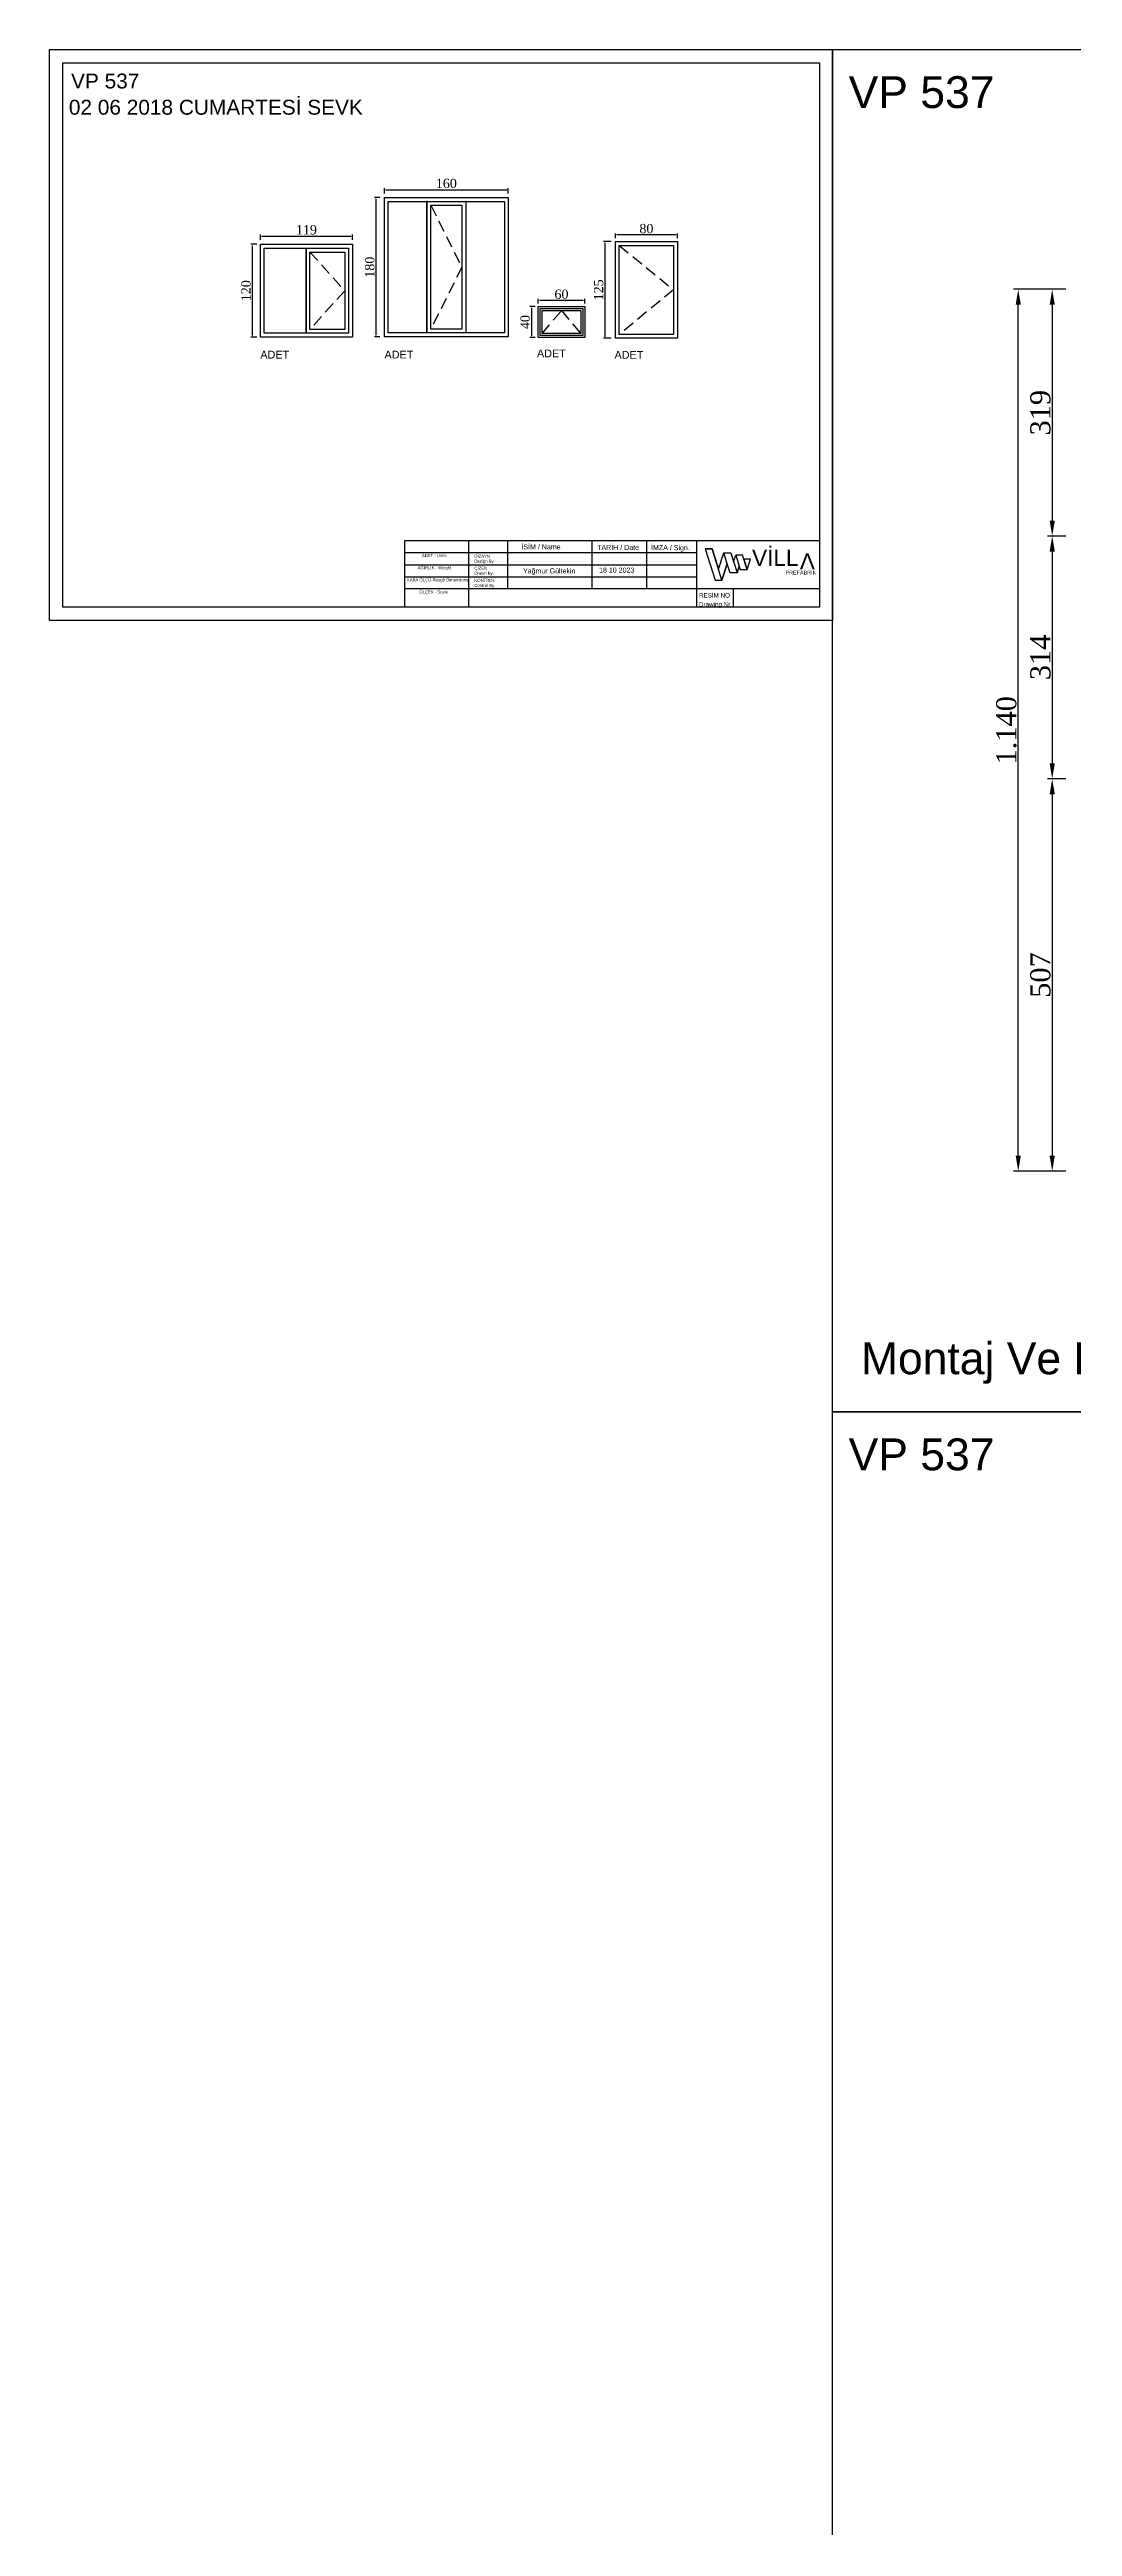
# Model space of a CAD drawing. Header units: millimetres. Extents: x 201962 to 221859, y -224854 to -197588.
# Drawn here: x 206316 to 207638, y -206579 to -203379 of the extents above; entities that cross this region are included whole.
import ezdxf
from ezdxf.enums import TextEntityAlignment as Align

# ---------------------------------------------------------------- set-up
doc = ezdxf.new("R2010")
doc.units = ezdxf.units.MM
doc.header["$MEASUREMENT"] = 0
doc.linetypes.add('DASHED', pattern=[0.75, 0.5, -0.25])
for name, color, linetype in [('1', 250, 'Continuous'), ('Block1', 255, 'Continuous'), ('DUVAR', 7, 'Continuous'), ('TEFRIS', 4, 'Continuous')]:
    doc.layers.add(name, color=color, linetype=linetype)
doc.styles.add('133', font='times.ttf')
doc.styles.get("Standard").update_dxf_attribs({"font": 'arial.ttf'})
doc.dimstyles.new('MAKAS', dxfattribs={"dimscale": 20, "dimtxt": 1.3, "dimasz": 1, "dimexe": 0.3, "dimexo": 0.3, "dimgap": 0.1, "dimtad": 1, "dimrnd": 1, "dimzin": 12, "dimdsep": 46, "dimlunit": 6, "dimtxsty": '133', "dimcen": 0.8, "dimdle": 0.0005, "dimclrd": 4, "dimclre": 6, "dimclrt": 2, "dimazin": 3, "dimtfac": 1, "dimtmove": 0, "dimatfit": 2, "dimldrblk": 'DOTSMALL', "dimfxl": 0, "dimtolj": 1, "dimtzin": 0, "dimarcsym": 0})

# ---------------------------------------------------------------- blocks, each defined once
blk = doc.blocks.new('*D8961')
at = {"color": 6, "linetype": 'Continuous', "lineweight": -2}
for p, q in [((206588.9, -203625.1), (206588.9, -203618.2)), ((206707.9, -203625.1), (206707.9, -203618.2))]:
    blk.add_line(p, q, dxfattribs=at)
at = {"color": 4, "linetype": 'Continuous', "lineweight": -2}
blk.add_line((206590.9, -203620.2), (206705.9, -203620.2), dxfattribs=at)
at = {"color": 4}
for points in [[(206590.9, -203619.8), (206590.9, -203620.5), (206588.9, -203620.2)], [(206705.9, -203620.5), (206705.9, -203619.8), (206707.9, -203620.2)]]:
    blk.add_solid(points, dxfattribs=at)
at = {"layer": 'Defpoints', "color": 0}
for p in [(206588.9, -203627.1), (206707.9, -203620.2), (206707.9, -203627.1)]:
    blk.add_point(p, dxfattribs=at)
at = {"color": 2, "insert": (206648.4, -203612.1), "char_height": 12, "attachment_point": 5, "style": '133'}
blk.add_mtext('\\A1;119', dxfattribs=at)
blk = doc.blocks.new('_DotSmall')
at = {"color": 0, "linetype": 'ByBlock', "const_width": 0.5}
blk.add_lwpolyline([(-0.0625, 0, 1), (0.0625, 0, 1)], format="xyb", close=True, dxfattribs=at)
blk = doc.blocks.new('*D8962')
at = {"color": 6, "linetype": 'Continuous', "lineweight": -2}
for p, q in [((206584.5, -203630.7), (206576.4, -203630.7)), ((206584.5, -203750.7), (206576.4, -203750.7))]:
    blk.add_line(p, q, dxfattribs=at)
at = {"color": 4, "linetype": 'Continuous', "lineweight": -2}
blk.add_line((206578.4, -203632.7), (206578.4, -203748.7), dxfattribs=at)
at = {"color": 4}
for points in [[(206578.7, -203632.7), (206578.1, -203632.7), (206578.4, -203630.7)], [(206578.1, -203748.7), (206578.7, -203748.7), (206578.4, -203750.7)]]:
    blk.add_solid(points, dxfattribs=at)
at = {"layer": 'Defpoints', "color": 0}
for p in [(206586.5, -203630.7), (206578.4, -203750.7), (206586.5, -203750.7)]:
    blk.add_point(p, dxfattribs=at)
at = {"color": 2, "insert": (206570.3, -203690.7), "char_height": 12, "attachment_point": 5, "rotation": 90, "style": '133'}
blk.add_mtext('\\A1;120', dxfattribs=at)
blk = doc.blocks.new('*D8963')
at = {"color": 6, "linetype": 'Continuous', "lineweight": -2}
for p, q in [((206749.2, -203565), (206749.2, -203558.2)), ((206909.2, -203565), (206909.2, -203558.2))]:
    blk.add_line(p, q, dxfattribs=at)
at = {"color": 4, "linetype": 'Continuous', "lineweight": -2}
blk.add_line((206751.2, -203560.2), (206907.2, -203560.2), dxfattribs=at)
at = {"color": 4}
for points in [[(206751.2, -203559.9), (206751.2, -203560.5), (206749.2, -203560.2)], [(206907.2, -203560.5), (206907.2, -203559.9), (206909.2, -203560.2)]]:
    blk.add_solid(points, dxfattribs=at)
at = {"layer": 'Defpoints', "color": 0}
for p in [(206749.2, -203567), (206909.2, -203560.2), (206909.2, -203567)]:
    blk.add_point(p, dxfattribs=at)
at = {"color": 2, "insert": (206829.2, -203552.1), "char_height": 12, "attachment_point": 5, "style": '133'}
blk.add_mtext('\\A1;160', dxfattribs=at)
blk = doc.blocks.new('*D8964')
at = {"color": 6, "linetype": 'Continuous', "lineweight": -2}
for p, q in [((206743.3, -203570.3), (206736.2, -203570.3)), ((206743.3, -203750.3), (206736.2, -203750.3))]:
    blk.add_line(p, q, dxfattribs=at)
at = {"color": 4, "linetype": 'Continuous', "lineweight": -2}
blk.add_line((206738.2, -203572.3), (206738.2, -203748.3), dxfattribs=at)
at = {"color": 4}
for points in [[(206738.6, -203572.3), (206737.9, -203572.3), (206738.2, -203570.3)], [(206737.9, -203748.3), (206738.6, -203748.3), (206738.2, -203750.3)]]:
    blk.add_solid(points, dxfattribs=at)
at = {"layer": 'Defpoints', "color": 0}
for p in [(206745.3, -203570.3), (206738.2, -203750.3), (206745.3, -203750.3)]:
    blk.add_point(p, dxfattribs=at)
at = {"color": 2, "insert": (206730.2, -203660.3), "char_height": 12, "attachment_point": 5, "rotation": 90, "style": '133'}
blk.add_mtext('\\A1;180', dxfattribs=at)
blk = doc.blocks.new('*D8965')
at = {"color": 6, "linetype": 'Continuous', "lineweight": -2}
for p, q in [((206948, -203707.1), (206948, -203701.4)), ((207008, -203707.1), (207008, -203701.4))]:
    blk.add_line(p, q, dxfattribs=at)
at = {"color": 4, "linetype": 'Continuous', "lineweight": -2}
blk.add_line((207006, -203703.4), (206950, -203703.4), dxfattribs=at)
at = {"color": 4}
for points in [[(206950, -203703.1), (206950, -203703.7), (206948, -203703.4)], [(207006, -203703.7), (207006, -203703.1), (207008, -203703.4)]]:
    blk.add_solid(points, dxfattribs=at)
at = {"layer": 'Defpoints', "color": 0}
for p in [(206948, -203703.4), (206948, -203709.1), (207008, -203709.1)]:
    blk.add_point(p, dxfattribs=at)
at = {"color": 2, "insert": (206978, -203695.3), "char_height": 12, "attachment_point": 5, "style": '133'}
blk.add_mtext('\\A1;60', dxfattribs=at)
blk = doc.blocks.new('*D8966')
at = {"color": 6, "linetype": 'Continuous', "lineweight": -2}
for p, q in [((206944.1, -203711.2), (206937.2, -203711.2)), ((206944.1, -203751.2), (206937.2, -203751.2))]:
    blk.add_line(p, q, dxfattribs=at)
at = {"color": 4, "linetype": 'Continuous', "lineweight": -2}
blk.add_line((206939.2, -203713.2), (206939.2, -203749.2), dxfattribs=at)
at = {"color": 4}
for points in [[(206939.5, -203713.2), (206938.9, -203713.2), (206939.2, -203711.2)], [(206938.9, -203749.2), (206939.5, -203749.2), (206939.2, -203751.2)]]:
    blk.add_solid(points, dxfattribs=at)
at = {"layer": 'Defpoints', "color": 0}
for p in [(206946.1, -203711.2), (206939.2, -203751.2), (206946.1, -203751.2)]:
    blk.add_point(p, dxfattribs=at)
at = {"color": 2, "insert": (206931.1, -203731.2), "char_height": 12, "attachment_point": 5, "rotation": 90, "style": '133'}
blk.add_mtext('\\A1;40', dxfattribs=at)
blk = doc.blocks.new('*D8967')
at = {"color": 6, "linetype": 'Continuous', "lineweight": -2}
for p, q in [((207047.7, -203622.9), (207047.7, -203616.6)), ((207127.7, -203622.9), (207127.7, -203616.6))]:
    blk.add_line(p, q, dxfattribs=at)
at = {"color": 4, "linetype": 'Continuous', "lineweight": -2}
blk.add_line((207125.7, -203618.6), (207049.7, -203618.6), dxfattribs=at)
at = {"color": 4}
for points in [[(207049.7, -203618.3), (207049.7, -203618.9), (207047.7, -203618.6)], [(207125.7, -203618.9), (207125.7, -203618.3), (207127.7, -203618.6)]]:
    blk.add_solid(points, dxfattribs=at)
at = {"layer": 'Defpoints', "color": 0}
for p in [(207047.7, -203618.6), (207047.7, -203624.9), (207127.7, -203624.9)]:
    blk.add_point(p, dxfattribs=at)
at = {"color": 2, "insert": (207087.7, -203610.5), "char_height": 12, "attachment_point": 5, "style": '133'}
blk.add_mtext('\\A1;80', dxfattribs=at)
blk = doc.blocks.new('*D8968')
at = {"color": 6, "linetype": 'Continuous', "lineweight": -2}
for p, q in [((207042, -203627.1), (207032.1, -203627.1)), ((207042, -203752.1), (207032.1, -203752.1))]:
    blk.add_line(p, q, dxfattribs=at)
at = {"color": 4, "linetype": 'Continuous', "lineweight": -2}
blk.add_line((207034.1, -203629.1), (207034.1, -203750.1), dxfattribs=at)
at = {"color": 4}
for points in [[(207034.4, -203629.1), (207033.8, -203629.1), (207034.1, -203627.1)], [(207033.8, -203750.1), (207034.4, -203750.1), (207034.1, -203752.1)]]:
    blk.add_solid(points, dxfattribs=at)
at = {"layer": 'Defpoints', "color": 0}
for p in [(207044, -203627.1), (207034.1, -203752.1), (207044, -203752.1)]:
    blk.add_point(p, dxfattribs=at)
at = {"color": 2, "insert": (207026, -203689.6), "char_height": 12, "attachment_point": 5, "rotation": 90, "style": '133'}
blk.add_mtext('\\A1;125', dxfattribs=at)
blk = doc.blocks.new('*D10192')
at = {"layer": 'Defpoints', "color": 0}
for p in [(207635.7, -203688.9), (207612.1, -204007.7), (207635.7, -204007.7)]:
    blk.add_point(p, dxfattribs=at)
at = {"layer": 'DUVAR', "color": 6, "lineweight": -2}
for p, q in [((207629.7, -203688.9), (207606.1, -203688.9)), ((207629.7, -204007.7), (207606.1, -204007.7))]:
    blk.add_line(p, q, dxfattribs=at)
at = {"layer": 'DUVAR', "color": 4, "lineweight": -2}
blk.add_line((207612.1, -203708.9), (207612.1, -203987.7), dxfattribs=at)
at = {"layer": 'DUVAR', "color": 4}
for points in [[(207615.5, -203708.9), (207608.8, -203708.9), (207612.1, -203688.9)], [(207608.8, -203987.7), (207615.5, -203987.7), (207612.1, -204007.7)]]:
    blk.add_solid(points, dxfattribs=at)
at = {"layer": 'DUVAR', "color": 2, "insert": (207596.9, -203848.3), "char_height": 26, "attachment_point": 5, "rotation": 90, "style": '133'}
blk.add_mtext('\\A1;319', dxfattribs=at)
blk = doc.blocks.new('*D10193')
at = {"layer": 'Defpoints', "color": 0}
for p in [(207635.7, -204007.7), (207612.1, -204321.4), (207635.7, -204321.4)]:
    blk.add_point(p, dxfattribs=at)
at = {"layer": 'DUVAR', "color": 6, "lineweight": -2}
for p, q in [((207629.7, -204007.7), (207606.1, -204007.7)), ((207629.7, -204321.4), (207606.1, -204321.4))]:
    blk.add_line(p, q, dxfattribs=at)
at = {"layer": 'DUVAR', "color": 4, "lineweight": -2}
blk.add_line((207612.1, -204027.7), (207612.1, -204301.4), dxfattribs=at)
at = {"layer": 'DUVAR', "color": 4}
for points in [[(207615.5, -204027.7), (207608.8, -204027.7), (207612.1, -204007.7)], [(207608.8, -204301.4), (207615.5, -204301.4), (207612.1, -204321.4)]]:
    blk.add_solid(points, dxfattribs=at)
at = {"layer": 'DUVAR', "color": 2, "insert": (207596.9, -204164.5), "char_height": 26, "attachment_point": 5, "rotation": 90, "style": '133'}
blk.add_mtext('\\A1;314', dxfattribs=at)
blk = doc.blocks.new('*D10194')
at = {"layer": 'Defpoints', "color": 0}
for p in [(207635.7, -204321.4), (207612.1, -204828.4), (207635.7, -204828.4)]:
    blk.add_point(p, dxfattribs=at)
at = {"layer": 'DUVAR', "color": 6, "lineweight": -2}
for p, q in [((207629.7, -204321.4), (207606.1, -204321.4)), ((207629.7, -204828.4), (207606.1, -204828.4))]:
    blk.add_line(p, q, dxfattribs=at)
at = {"layer": 'DUVAR', "color": 4, "lineweight": -2}
blk.add_line((207612.1, -204341.4), (207612.1, -204808.4), dxfattribs=at)
at = {"layer": 'DUVAR', "color": 4}
for points in [[(207615.5, -204341.4), (207608.8, -204341.4), (207612.1, -204321.4)], [(207608.8, -204808.4), (207615.5, -204808.4), (207612.1, -204828.4)]]:
    blk.add_solid(points, dxfattribs=at)
at = {"layer": 'DUVAR', "color": 2, "insert": (207596.9, -204574.9), "char_height": 26, "attachment_point": 5, "rotation": 90, "style": '133'}
blk.add_mtext('\\A1;507', dxfattribs=at)
blk = doc.blocks.new('*D10195')
at = {"layer": 'Defpoints', "color": 0}
for p in [(207568.2, -203688.9), (207612.1, -203688.9), (207612.1, -204828.4)]:
    blk.add_point(p, dxfattribs=at)
at = {"layer": 'DUVAR', "color": 6, "lineweight": -2}
for p, q in [((207606.1, -203688.9), (207562.2, -203688.9)), ((207606.1, -204828.4), (207562.2, -204828.4))]:
    blk.add_line(p, q, dxfattribs=at)
at = {"layer": 'DUVAR', "color": 4, "lineweight": -2}
blk.add_line((207568.2, -204808.4), (207568.2, -203708.9), dxfattribs=at)
at = {"layer": 'DUVAR', "color": 4}
for points in [[(207571.6, -203708.9), (207564.9, -203708.9), (207568.2, -203688.9)], [(207564.9, -204808.4), (207571.6, -204808.4), (207568.2, -204828.4)]]:
    blk.add_solid(points, dxfattribs=at)
at = {"layer": 'DUVAR', "color": 2, "insert": (207553, -204258.7), "char_height": 26, "attachment_point": 5, "rotation": 90, "style": '133'}
blk.add_mtext('\\A1;1.140', dxfattribs=at)

msp = doc.modelspace()

# ---------------------------------------------------------------- linework, layer by layer
at = {"linetype": 'Continuous', "lineweight": 25}
msp.add_line((207311.32, -204075.998), (206775.453, -204075.998), dxfattribs=at)
at = {"color": 254, "linetype": 'Continuous', "lineweight": 25, "ltscale": 1}
for p, q in [((207303.095, -204075.998), (207152.473, -204075.998)), ((207199.7, -204075.998), (207199.7, -204099.738))]:
    msp.add_line(p, q, dxfattribs=at)
at = {"color": 2}
for points in [[(206316.437, -203379.081), (207328.366, -203379.081), (207328.366, -204116.784), (206316.437, -204116.784)], [(209922.706, -205139.197), (207328.366, -205139.197), (207328.366, -203379.081), (209922.706, -203379.081)], [(206333.484, -203396.128), (207311.32, -203396.128), (207311.32, -204099.738), (206333.484, -204099.738)], [(206775.453, -204013.432), (207311.32, -204013.432), (207311.32, -204099.738), (206775.453, -204099.738)], [(209922.706, -206899.313), (207328.366, -206899.313), (207328.366, -205139.197), (209922.706, -205139.197)]]:
    msp.add_lwpolyline(points, close=True, dxfattribs=at)
msp.add_lwpolyline([(207163.782, -204024.217), (207176.503, -204064.607), (207185.361, -204064.607), (207172.849, -204024.217), (207163.782, -204024.217), (207172.849, -204024.217), (207180.966, -204050.421), (207187.686, -204029.268), (207196.765, -204029.268), (207204.847, -204055.16), (207195.879, -204055.16), (207192.214, -204043.577), (207185.361, -204064.607), (207192.214, -204043.577), (207187.686, -204029.268), (207196.765, -204029.268), (207200.404, -204040.928), (207203.297, -204032.366), (207208.944, -204050.845), (207207.708, -204046.802), (207204.847, -204055.16), (207207.708, -204046.802), (207208.944, -204050.845), (207218.023, -204050.845), (207222.341, -204037.567), (207213.727, -204037.567), (207218.023, -204050.845), (207212.044, -204032.366), (207203.297, -204032.366)])
at = {"layer": '1', "color": 7, "linetype": 'Continuous', "lineweight": 25, "ltscale": 1}
for p, q in [((206858.222, -204099.738), (206858.222, -204013.432)), ((207152.473, -204013.432), (207152.473, -204099.738))]:
    msp.add_line(p, q, dxfattribs=at)
at = {"layer": '1', "color": 254, "linetype": 'Continuous', "lineweight": 25, "ltscale": 1, "flags": 128}
for points in [[(206908.406, -204013.432), (206908.406, -204075.998), (206908.406, -204075.998)], [(207017.228, -204013.432), (207017.228, -204076.397)], [(207087.631, -204013.432), (207087.631, -204075.998)]]:
    msp.add_lwpolyline(points, dxfattribs=at)
at = {"layer": '1', "color": 255, "linetype": 'Continuous', "lineweight": 25, "ltscale": 1, "flags": 128}
for points in [[(206775.453, -204029.073), (206908.406, -204029.073), (207017.228, -204029.073), (207061.562, -204029.073), (207152.473, -204029.073)], [(206775.453, -204044.715), (206908.406, -204044.715), (207017.228, -204044.715), (207061.562, -204044.715), (207152.473, -204044.715)], [(206775.453, -204060.356), (206908.406, -204060.356), (207017.228, -204060.356), (207061.562, -204060.356), (207152.473, -204060.356)]]:
    msp.add_lwpolyline(points, dxfattribs=at)
at = {"layer": 'Block1'}
for p, q in [((206754.191, -203575.333), (206904.191, -203575.333)), ((206754.191, -203745.333), (206754.191, -203575.333)), ((206804.191, -203575.333), (206804.191, -203745.333)), ((206854.191, -203575.333), (206854.191, -203745.333)), ((206904.191, -203575.333), (206904.191, -203745.333)), ((206647.899, -203635.709), (206647.899, -203745.709)), ((206904.191, -203745.333), (206754.191, -203745.333))]:
    msp.add_line(p, q, dxfattribs=at)
at = {"layer": 'Block1', "linetype": 'DASHED', "ltscale": 30}
for p, q in [((206809.191, -203580.333), (206849.191, -203660.333)), ((207052.722, -203632.122), (207122.722, -203689.622)), ((206652.899, -203640.709), (206697.899, -203690.709)), ((206849.191, -203660.333), (206809.191, -203740.333)), ((206697.899, -203690.709), (206652.899, -203740.709)), ((207122.722, -203689.622), (207052.722, -203747.122)), ((206952.987, -203746.197), (206977.987, -203716.197)), ((206977.987, -203716.197), (207002.987, -203746.197))]:
    msp.add_line(p, q, dxfattribs=at)
at = {"layer": 'Block1'}
for points in [[(206749.191, -203570.333), (206909.191, -203570.333), (206909.191, -203750.333), (206749.191, -203750.333), (206749.191, -203570.333)], [(206588.899, -203630.709), (206707.899, -203630.709), (206707.899, -203750.709), (206588.899, -203750.709), (206588.899, -203630.709)], [(206947.987, -203711.197), (207007.987, -203711.197), (207007.987, -203751.197), (206947.987, -203751.197), (206947.987, -203711.197)]]:
    msp.add_lwpolyline(points, dxfattribs=at)
for points in [[(206804.191, -203575.333), (206854.191, -203575.333), (206854.191, -203745.333), (206804.191, -203745.333)], [(206809.191, -203580.333), (206849.191, -203580.333), (206849.191, -203740.333), (206809.191, -203740.333)], [(206593.899, -203635.709), (206702.899, -203635.709), (206702.899, -203745.709), (206593.899, -203745.709)], [(206647.899, -203635.709), (206702.899, -203635.709), (206702.899, -203745.709), (206647.899, -203745.709)], [(206652.899, -203640.709), (206697.899, -203640.709), (206697.899, -203740.709), (206652.899, -203740.709)], [(206950.487, -203713.697), (207005.487, -203713.697), (207005.487, -203748.697), (206950.487, -203748.697)], [(206952.987, -203716.197), (207002.987, -203716.197), (207002.987, -203746.197), (206952.987, -203746.197)]]:
    msp.add_lwpolyline(points, close=True, dxfattribs=at)
for p in [(206804.191, -203575.333), (206854.191, -203575.333)]:
    msp.add_point(p, dxfattribs=at)
at = {"layer": 'TEFRIS', "color": 0}
msp.add_lwpolyline([(207047.722, -203627.122), (207127.722, -203627.122), (207127.722, -203752.122), (207047.722, -203752.122), (207047.722, -203627.122)], dxfattribs=at)
msp.add_lwpolyline([(207052.722, -203632.122), (207122.722, -203632.122), (207122.722, -203747.122), (207052.722, -203747.122)], close=True, dxfattribs=at)

# ---------------------------------------------------------------- texts
at = {"color": 6, "ltscale": 5}
for s, height, p in [('VP 537', 19.2624, (206344.26, -203429.372)), ('02 06 2018 CUMARTESİ SEVK ', 19.26244, (206341.407, -203463.249))]:
    msp.add_text(s, height=height, dxfattribs=at).set_placement(p)
at = {"linetype": 'Continuous', "lineweight": 25}
for s, p in [('VP 537', (207349.037, -203454.695)), ('Montaj Ve Elektrik Planı', (207364.923, -205090.684)), ('VP 537', (207349.037, -205214.811))]:
    msp.add_text(s, height=41.1433, dxfattribs=at).set_placement(p)
at = {"color": 0, "ltscale": 5, "char_height": 10, "attachment_point": 1}
for insert in [(206588.874, -203768.337), (206749.338, -203768.246), (206946.317, -203766.754), (207046.506, -203768.566)]:
    msp.add_mtext('ADET', dxfattribs=dict(at, insert=insert))
at = {"width": 1137.80697, "attachment_point": 1}
for s, insert, char_height in [('{\\f@Arial Unicode MS|b0|i0|c162|p34;VİLL}', (207224.255, -204025.456), 20.86386), ('{\\f@Arial Unicode MS|b0|i0|c162|p34;PREFABRİK}', (207267.505, -204052.404), 5.00733)]:
    msp.add_mtext(s, dxfattribs=dict(at, insert=insert, char_height=char_height))
at = {"insert": (207305.419, -204050.785), "char_height": 20.86386, "width": 1137.80697, "attachment_point": 1, "rotation": 180}
msp.add_mtext('{\\f@Arial Unicode MS|b0|i0|c162|p34;V}', dxfattribs=at)
at = {"layer": '1', "color": 0, "lineweight": 25}
for s, height, p in [('İSİM / Name', 6.5173, (206926.296, -204024.902)), ('TARİH / Date', 6.5173, (207024.073, -204025.599)), ('İMZA / Sign.', 6.5173, (207093.767, -204025.905)), ('AĞIRLIK - Weight', 3.91038, (206792.109, -204050.58)), ('ADET - Units', 3.91038, (206797.699, -204034.939)), ('ÇİZEN', 3.9104, (206865.477, -204051.232)), ('DİZAYN', 3.9104, (206865.477, -204035.59)), ('Design By.', 3.9104, (206865.477, -204042.108)), ('Drawn By.', 3.9104, (206865.477, -204057.749)), ('Yağmur Gültekin', 6.5173, (206928.256, -204055.948)), ('KABA ÖLÇÜ-Rough Dimensions', 3.91038, (206778.295, -204066.222)), ('ÖLÇEK - Scale', 3.91038, (206794.318, -204081.831)), ('Control By.', 3.91038, (206865.477, -204073.391)), ('KONTROL', 3.9104, (206865.477, -204066.873)), ('RESİM NO', 5.7932, (207155.671, -204087.142)), ('Drawing Nr.', 5.79315, (207155.671, -204098.809))]:
    e = msp.add_text(s, height=height, dxfattribs=at)
    e.set_placement(p)
    e.dxf.unprotected_set("ltscale", 0)
e = msp.add_text('18 10 2023', height=6.5173, dxfattribs=at)
e.set_placement((207072.116, -204054.956), align=Align.RIGHT)
e.dxf.unprotected_set("ltscale", 0)

# ---------------------------------------------------------------- dimensions: what is measured, and where the dimension line sits
at = {"color": 6, "linetype": 'Continuous'}
for base, p1, p2, picture, middle in [((206909.191, -203560.19), (206749.191, -203567.031), (206909.191, -203567.031), '*D8963', (206829.191, -203552.1)), ((206707.899, -203620.179), (206588.899, -203627.098), (206707.899, -203627.098), '*D8961', (206648.399, -203612.071)), ((207047.722, -203618.601), (207127.722, -203624.939), (207047.722, -203624.939), '*D8967', (207087.722, -203610.511)), ((206947.987, -203703.393), (207007.987, -203709.085), (206947.987, -203709.085), '*D8965', (206977.987, -203695.303))]:
    dim = msp.add_linear_dim(base=base, p1=p1, p2=p2, dimstyle='MAKAS', override={"dimtxt": 0.6, "dimasz": 0.1, "dimexe": 0.1, "dimexo": 0.1}, dxfattribs=at)
    dim.commit()
    dim.dimension.update_dxf_attribs({"geometry": picture, "text_midpoint": middle})
for base, p1, p2, picture, middle in [((206738.241, -203750.333), (206745.287, -203570.333), (206745.287, -203750.333), '*D8964', (206730.151, -203660.333)), ((206578.4, -203750.709), (206586.49, -203630.709), (206586.49, -203750.709), '*D8962', (206570.31, -203690.709)), ((207034.085, -203752.122), (207044.008, -203627.122), (207044.008, -203752.122), '*D8968', (207025.995, -203689.622)), ((206939.2, -203751.197), (206946.108, -203711.197), (206946.108, -203751.197), '*D8966', (206931.109, -203731.197))]:
    dim = msp.add_linear_dim(base=base, p1=p1, p2=p2, angle=90, dimstyle='MAKAS', override={"dimtxt": 0.6, "dimasz": 0.1, "dimexe": 0.1, "dimexo": 0.1}, dxfattribs=at)
    dim.commit()
    dim.dimension.update_dxf_attribs({"geometry": picture, "text_midpoint": middle})
at = {"layer": 'DUVAR', "color": 1}
for p1, p2, distance, picture, middle in [((207612.134, -204828.412), (207612.134, -203688.912), 43.901, '*D10195', (207552.999, -204258.662)), ((207635.709, -203688.912), (207635.709, -204007.662), -23.574, '*D10192', (207596.9, -203848.287)), ((207635.709, -204007.662), (207635.709, -204321.412), -23.574, '*D10193', (207596.939, -204164.537)), ((207635.709, -204321.412), (207635.709, -204828.412), -23.574, '*D10194', (207596.9, -204574.912))]:
    dim = msp.add_aligned_dim(p1=p1, p2=p2, distance=distance, dimstyle='MAKAS', dxfattribs=at)
    dim.commit()
    dim.dimension.update_dxf_attribs({"geometry": picture, "text_midpoint": middle})

doc.saveas('drawing.dxf')
